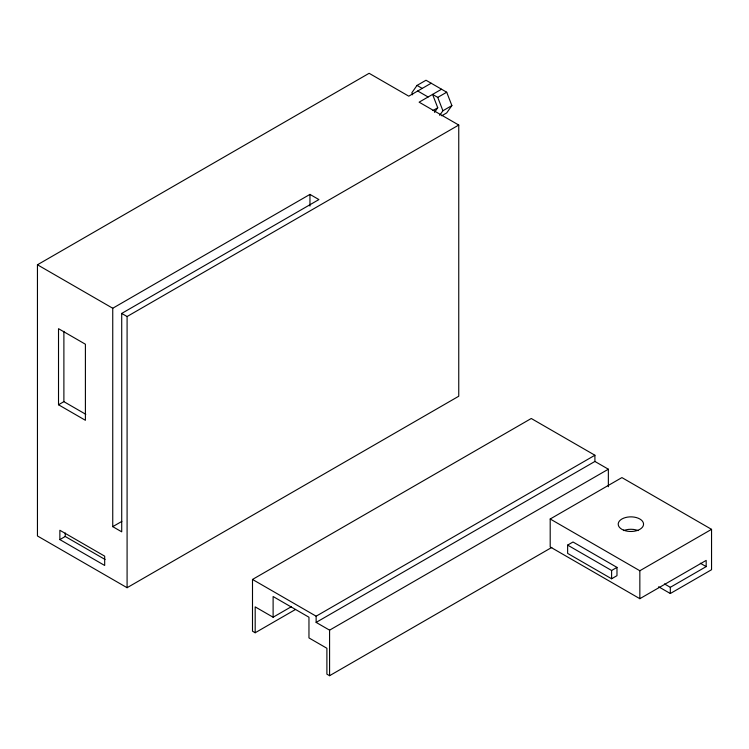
<?xml version="1.0" encoding="UTF-8"?>
<svg xmlns="http://www.w3.org/2000/svg" width="749" height="749" viewBox="0 0 749 749"><rect width="100%" height="100%" fill="white"/><g stroke="black" fill="none" stroke-linecap="round" stroke-linejoin="round"><path stroke-width="1.12" d="M441.704 115.805L446.685 112.921L451.881 105.581L446.704 92.221L426.003 80.237L417.034 85.414L411.847 92.764L412.633 94.814M434.495 112.35L437.734 107.762L432.576 94.402L437.744 97.389L442.912 110.758L439.672 115.346M441.536 89.234L419.122 102.173L458.753 125.046L458.753 396.23L127.087 587.712L37.45 535.966L37.45 264.781L369.117 73.299L408.767 96.172L431.171 83.233M437.744 97.389L446.704 92.221M432.931 110.534L437.734 107.762M442.912 110.758L451.881 105.581M112.743 308.251L309.955 194.394L318.915 199.571L121.713 313.428L121.713 531.827L112.743 526.65L112.743 308.251L37.45 264.781M121.713 313.428L127.087 316.527L458.753 125.046M58.516 404.769L85.405 420.292L85.405 344.222L58.516 328.689L58.516 404.769L63.89 401.661L85.807 414.319M59.864 539.589L104.682 565.467L104.682 556.151L59.864 530.273L59.864 539.589L65.238 536.481L105.075 559.484M112.743 526.65L121.844 521.398M295.583 609.424L255.184 632.755L252.497 631.201L252.497 579.445L531.266 418.494L594.912 455.242L594.912 461.45L316.134 622.4L316.134 616.193L594.912 455.242M255.184 632.755L255.184 606.877L273.113 617.223L291.295 606.727M316.134 622.4L329.579 630.162L608.357 469.211L608.357 486.728M664.466 583.93L670.318 587.31L706.176 566.609L706.176 560.402L639.843 598.694L550.197 546.939L550.197 518.991L621.913 477.59L711.55 529.346L711.55 569.717L670.318 593.517L658.624 586.767M273.113 617.223L273.113 596.522L308.963 617.223L308.963 637.923L326.892 648.278L326.892 674.156L329.579 675.701L551.798 547.416M567.63 545.103L573.013 541.995L616.979 567.386L616.979 575.663L611.605 578.771L567.63 553.38L567.63 545.103L611.605 570.485L616.979 567.386M550.197 518.991L639.843 570.747L711.55 529.346M594.912 461.45L608.357 469.211M700.324 563.229L706.176 566.609M252.497 579.445L316.134 616.193M417.034 85.414L422.211 88.41M417.727 90.994L428.091 96.995M670.318 587.31L670.318 593.517M639.843 570.747L639.843 598.694M611.605 570.485L611.605 578.771M329.579 630.162L329.579 675.701M309.955 194.394L309.955 206.078M127.087 316.527L127.087 587.712M65.238 532.988L65.238 536.481M63.89 331.348L63.89 401.661M623.636 530.582A12.677 7.321 0 0 1 638.185 530.61M623.571 530.152A12.677 7.321 0 0 0 643.503 524.834A12.677 7.321 0 0 0 625.555 517.531A12.677 7.321 0 0 0 623.571 530.152"/></g></svg>
